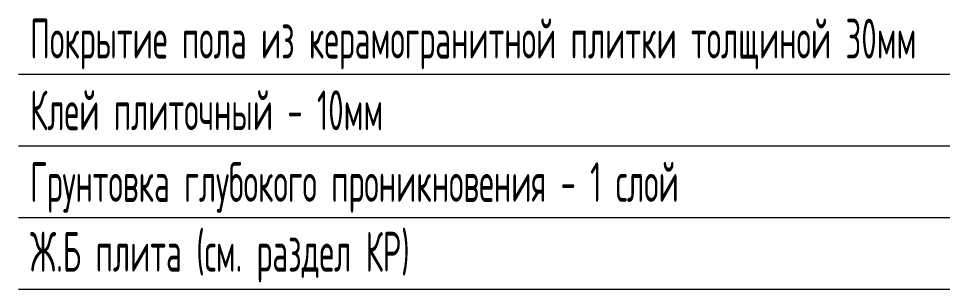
# Model space of a CAD drawing. Header units: millimetres. Extents: x 504091 to 2165846, y 135022 to 442887.
# Drawn here: x 1287886 to 1293679, y 262779 to 264481 of the extents above; entities that cross this region are included whole.
import ezdxf

# ---------------------------------------------------------------- set-up
doc = ezdxf.new("R2010")
doc.units = ezdxf.units.MM
doc.layers.add('ВСПОМОГАТЕЛЬНЫЙ', color=52, linetype='Continuous', lineweight=5, plot=False)
doc.styles.add('GOST 2.304', font='CS_Gost2304.shx', dxfattribs={"width": 0.6, "oblique": 15})

msp = doc.modelspace()

# ---------------------------------------------------------------- linework, layer by layer
at = {"layer": 'ВСПОМОГАТЕЛЬНЫЙ', "color": 7, "ltscale": 100}
for p, q in [((1295994.2595, 264129.0077), (1287886.4213, 264129.0077)), ((1295994.2595, 263679.0077), (1287886.4213, 263679.0077)), ((1295994.2595, 263229.0077), (1287886.4213, 263229.0077)), ((1295994.2595, 262779.0077), (1287886.4213, 262779.0077))]:
    msp.add_line(p, q, dxfattribs=at)

# ---------------------------------------------------------------- texts
at = {"layer": 'ВСПОМОГАТЕЛЬНЫЙ', "color": 7, "ltscale": 100, "style": 'GOST 2.304', "width": 0.7}
for s, p in [('Покрытие пола из керамогранитной плитки толщиной 30мм', (1287959.0802, 264229.0077)), ('Клей плиточный - 10мм', (1287959.0802, 263779.0077)), ('Грунтовка глубокого проникновения - 1 слой', (1287959.0802, 263329.0077)), ('Ж.Б плита (см. раздел КР)', (1287959.0802, 262891.2804))]:
    msp.add_text(s, height=250, dxfattribs=at).set_placement(p)

doc.saveas('drawing.dxf')
